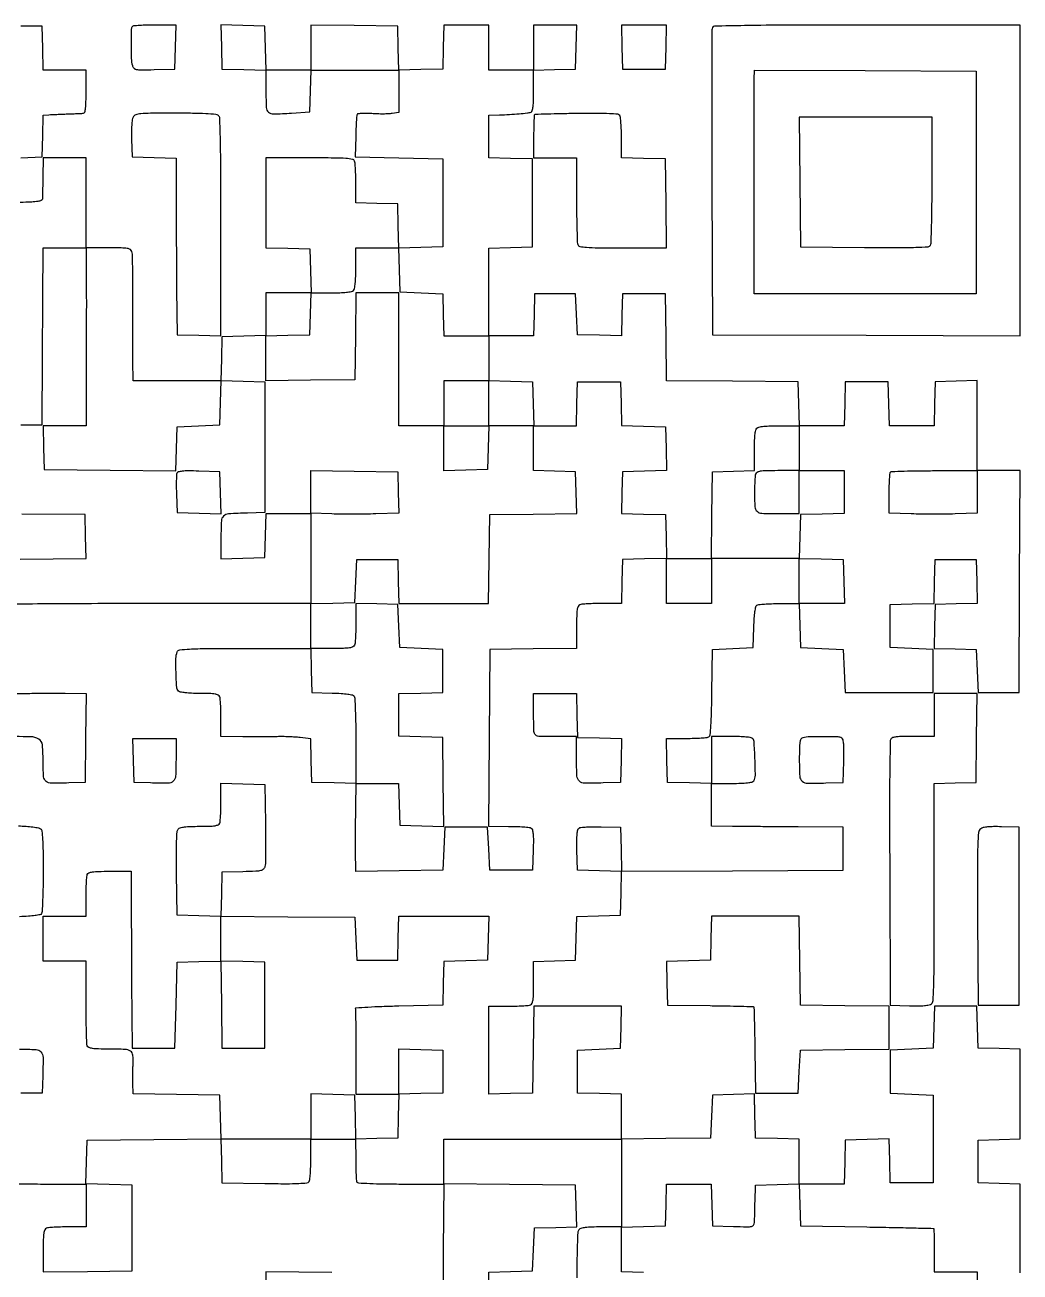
# Model space of a CAD drawing. Extents: x 179 to 1071, y 112 to 1107.
# Drawn here: x 584 to 1071, y 497 to 1107 of the extents above; entities that cross this region are included whole.
import ezdxf

# ---------------------------------------------------------------- set-up
doc = ezdxf.new("R2010")
doc.units = 0

msp = doc.modelspace()

# ---------------------------------------------------------------- linework, layer by layer
for points in [[(1071, 496.5), (1071, 539.930034), (1060.75, 540.215017), (1050.5, 540.5), (1050.5, 551), (1050.5, 561.5), (1060.75, 561.784983), (1071, 562.069966), (1071, 584), (1071, 605.930034), (1060.75, 606.215017), (1050.5, 606.5), (1050.215017, 616.75), (1049.930034, 627), (1039.5, 627), (1029.069966, 627), (1028.784983, 616.75), (1028.5, 606.5), (1018, 606), (1007.5, 605.5), (1007.5, 595), (1007.5, 584.5), (1018, 584), (1028.5, 583.5), (1028.5, 562), (1028.5, 540.5), (1018, 540.5), (1007.5, 540.5), (1007.215829, 551.283485), (1006.931657, 562.06697), (996.215829, 561.783485), (985.5, 561.5), (985.216168, 550.75), (984.932337, 540), (973.966168, 540), (963, 540), (963, 550.966168), (963, 561.932337), (952.257744, 562.216168), (941.515487, 562.5), (941.364739, 569.5, 0.000316), (941.299179, 572.457534, 0.000275), (941.226844, 575.555589, 0.000276), (941.158303, 578.358771, 0.000816), (941.106996, 580.284983), (941, 584.069966), (930.75, 583.784983), (920.5, 583.5), (920, 573), (919.5, 562.5), (897.75, 562.230498), (876, 561.960995), (876, 572.946666), (876, 583.932337), (865.25, 584.216168), (854.5, 584.5), (854.5, 595), (854.5, 605.5), (865, 606), (875.5, 606.5), (875.784983, 616.75), (876.069966, 627), (854.554871, 627), (833.039775, 627), (832.769888, 605.75), (832.5, 584.5), (821.75, 584.216168), (811, 583.932337), (811, 605.466168), (811, 627), (820.418213, 627, 0.005951), (824.140776, 627.044305, 0.007831), (827.534475, 627.178303, 0.005915), (830.361889, 627.367894, 0.07203), (831.418213, 627.606989, 0.204941), (832.232062, 628.397244, 0.063222), (832.697172, 630.080782, 0.030449), (832.940347, 633.025624, 0.005378), (833, 638.572006), (833, 648.930034), (843.25, 649.215017), (853.5, 649.5), (853.783492, 660.216508), (854.066984, 670.933016), (864.783492, 671.216508), (875.5, 671.5), (875.783745, 682.241404), (876.067489, 692.982808), (930.283745, 693.241404), (984.5, 693.5), (984.5, 704), (984.5, 714.5), (962.5, 714.679335, 0.000052), (953.325425, 714.753177, 0.000048), (943.951563, 714.826749, 0.000048), (935.634639, 714.890421, 0.000166), (930.25, 714.929335), (920, 715), (920, 725.5), (920, 736), (929.940983, 736, 0.007567), (934.501667, 736.069025, 0.02141), (937.676556, 736.301463, 0.025843), (939.849575, 736.669041, 0.198628), (940.678335, 737.25, 0.14303), (941.48337, 740.01708, 0.010133), (941.310489, 748.140223, 0.007711), (940.838367, 756.419154, 0.237635), (939.810031, 758.138569, 0.113448), (938.879528, 758.466936, 0.008342), (936.167634, 758.729823, 0.011276), (932.888542, 758.918261, 0.0083), (929.25, 758.984687), (920, 759), (920, 747.466168), (920, 735.932337), (909.25, 736.216168), (898.5, 736.5), (898.216168, 747.25), (897.932337, 758), (907.716168, 758.015313, 0.007388), (911.553531, 758.078022, 0.010262), (914.987045, 758.255482, 0.007072), (917.834702, 758.501862, 0.1169), (918.729091, 758.811407, 0.228384), (919.35659, 759.821704, 0.009456), (919.740282, 764.179757, 0.01097), (920.039141, 770.538324, 0.003025), (920.229091, 780.546095), (920.5, 801.5), (930.5, 802), (940.5, 802.5), (940.788805, 812.464966, -0.00836), (940.987032, 816.800174, -0.019108), (941.315749, 820.055937, -0.01918), (941.737468, 822.411, -0.199883), (942.288805, 823.199653, -0.117134), (943.171517, 823.504879, -0.006997), (945.998336, 823.747767, -0.010202), (949.406013, 823.922787, -0.007334), (953.216168, 823.984687), (962.932337, 824), (963.216168, 813.25), (963.5, 802.5), (974, 802), (984.5, 801.5), (985, 791), (985.5, 780.5), (1007, 780.5), (1028.5, 780.5), (1028.5, 791), (1028.5, 801.5), (1018, 802), (1007.5, 802.5), (1007.5, 813), (1007.5, 823.5), (1018.216508, 823.783492), (1028.933016, 824.066984), (1029.216508, 834.783492), (1029.5, 845.5), (1039.5, 845.5), (1049.5, 845.5), (1049.783473, 834.785353), (1050.066946, 824.070705), (1039.783473, 823.785353), (1029.5, 823.5), (1029.216527, 812.785353), (1028.933054, 802.070705), (1039.216527, 801.785353), (1049.5, 801.5), (1050, 791), (1050.5, 780.5), (1060.5, 780.5), (1070.5, 780.5), (1070.758612, 834.75), (1071.017225, 889), (1060.508612, 889), (1050, 889), (1050, 911.034983), (1050, 933.069966), (1039.75, 932.784983), (1029.5, 932.5), (1029.216168, 921.75), (1028.932337, 911), (1018, 911), (1007.067663, 911), (1006.783832, 921.75), (1006.5, 932.5), (996, 932.5), (985.5, 932.5), (985.216168, 921.75), (984.932337, 911), (974, 911), (963.067663, 911), (962.783832, 921.75), (962.5, 932.5), (930.269847, 932.763827), (898.039695, 933.027654), (897.769847, 954.263827), (897.5, 975.5), (887, 975.5), (876.5, 975.5), (876.214647, 965.216527), (875.929295, 954.933054), (865.214647, 955.216527), (854.5, 955.5), (854, 965.5), (853.5, 975.5), (843.5, 975.5), (833.5, 975.5), (833.215017, 965.25), (832.930034, 955), (821.965017, 955), (811, 955), (811, 976.466168), (811, 997.932337), (821.75, 998.216168), (832.5, 998.5), (832.5, 1020), (832.5, 1041.5), (821.75, 1041.783832), (811, 1042.067663), (811, 1052.533832), (811, 1063), (816.25, 1063.099481, 0.008068), (821.192518, 1063.272946, 0.009145), (825.924126, 1063.602359, 0.007778), (829.932057, 1064.018077, 0.060851), (831.75, 1064.463849, 0.24824), (832.342864, 1065.136903, 0.029175), (832.7069, 1067.170189, 0.022696), (832.934469, 1070.263136, 0.007015), (833, 1074.933632), (833, 1084.930034), (843.25, 1085.215017), (853.5, 1085.5), (853.783832, 1096.25), (854.067663, 1107), (843.533832, 1107), (833, 1107), (833, 1096), (833, 1085), (822, 1085), (811, 1085), (811, 1096), (811, 1107), (800.033832, 1107), (789.067663, 1107), (788.783832, 1096.25), (788.5, 1085.5), (777.784171, 1085.216515), (767.068343, 1084.93303), (766.784171, 1095.716515), (766.5, 1106.5), (745.25, 1106.769888), (724, 1107.039775), (724, 1096.019888), (724, 1085), (713.033832, 1085), (702.067663, 1085), (701.783832, 1095.75), (701.5, 1106.5), (690.715822, 1106.784178), (679.931643, 1107.068357), (680.215822, 1096.284178), (680.5, 1085.5), (691.25, 1085.216168), (702, 1084.932337), (702, 1074.5828, 0.011417), (702.181713, 1066.626028, 0.207827), (703.273317, 1064.39754, 0.185295), (705.703175, 1063.540592, 0.008792), (714.5, 1063.936371), (723.5, 1064.5), (723.784983, 1074.75), (724.069966, 1085), (745.534983, 1085), (767, 1085), (767, 1074.630842), (767, 1064.261685), (763.693358, 1063.725091, -0.029525), (761.982377, 1063.550236, -0.009429), (759.423811, 1063.488944, -0.009372), (756.565586, 1063.527961, -0.010328), (753.802099, 1063.674702, 0.013037), (751.239494, 1063.79686, 0.019315), (748.991275, 1063.758493, 0.014934), (747.184627, 1063.60355, 0.22935), (746.671313, 1063.27719, 0.117807), (746.446647, 1062.597055, 0.003891), (746.226335, 1059.731211, 0.007224), (746.040371, 1056.322077, 0.004943), (745.923453, 1052.446736), (745.72176, 1042.5), (767.11088, 1042), (788.5, 1041.5), (788.5, 1020), (788.5, 998.5), (777.784171, 998.216515), (767.068343, 997.93303), (766.784171, 1008.716515), (766.5, 1019.5), (756.25, 1019.784983), (746, 1020.069966), (746, 1029.453196, 0.005972), (745.955693, 1033.162354, 0.007853), (745.821697, 1036.544751, 0.005943), (745.632084, 1039.362696, 0.071958), (745.393011, 1040.418213, 0.258697), (744.337463, 1041.303854, 0.030015), (741.164693, 1041.724422, 0.015901), (735.514173, 1041.950434, 0.002045), (723.393011, 1042), (702, 1042), (702, 1020.033832), (702, 998.067663), (712.75, 997.783832), (723.5, 997.5), (723.783832, 986.75), (724.067663, 976), (713.033832, 976), (702, 976), (702, 965.533832), (702, 955.067663), (691.25, 954.783832), (680.5, 954.5), (680.216168, 943.75), (679.932337, 933), (658.466168, 933), (637, 933), (636.890704, 942.75, -0.00222), (636.856027, 947.872685, -0.000641), (636.84774, 955.786938, -0.000645), (636.861342, 964.707661, -0.000687), (636.897923, 973.439576, 0.0026), (636.900888, 981.594448, 0.003824), (636.81142, 988.759964, 0.001827), (636.666583, 994.847595, 0.070087), (636.439831, 996.189576, 0.18864), (635.655856, 997.158593, 0.090652), (634.122859, 997.695461, 0.034729), (631.240236, 997.945782, 0.004298), (624.932612, 998), (614, 998), (614, 1020), (614, 1042), (603.5, 1042), (593, 1042), (592.847686, 1032.75, -0.000729), (592.782222, 1029.097728, -0.000968), (592.711418, 1025.776562, -0.000683), (592.64285, 1022.99177, -0.009762), (592.597686, 1022, -0.281462), (592.04876, 1021.220862, -0.061526), (590.404519, 1020.738407, -0.028984), (587.402321, 1020.423344, -0.005066), (581.715822, 1020.215822)], [(582, 1042), (592.5, 1042.5), (592.784983, 1052.75), (593.069966, 1063), (595.784983, 1063.156454, -0.003483), (597.246159, 1063.230446, -0.000891), (599.611839, 1063.329502, -0.000908), (602.312335, 1063.432846, -0.000921), (605, 1063.525854, 0.001268), (607.580582, 1063.616947, 0.00162), (609.957813, 1063.714611, 0.001253), (611.950324, 1063.807939, 0.013699), (612.75, 1063.8694, 0.314358), (613.356339, 1064.394009, 0.032847), (613.717129, 1066.346566, 0.023172), (613.938765, 1069.475727, 0.006094), (614, 1074.5), (614, 1085), (603.533832, 1085), (593.067663, 1085), (592.783832, 1095.75), (592.5, 1106.5), (582, 1106.5)], [(582, 911.5), (592.5, 911.5), (592.678301, 944.5, -0.000045), (592.751823, 957.88575, -0.00005), (592.825288, 970.817187, -0.000046), (592.890081, 981.851276, -0.000258), (592.928301, 987.75), (593, 998), (603.5, 998), (614, 998), (614.073195, 987.75, -0.00088), (614.09912, 982.932088, -0.00044), (614.115819, 976.839062, -0.000437), (614.122037, 970.533093, -0.000646), (614.115512, 965, 0.000049), (614.100749, 958.777523, 0.000018), (614.081275, 950.076563, 0.000018), (614.060782, 940.610342, 0.000022), (614.042318, 931.75), (614, 911), (603.466168, 911), (592.932337, 911), (593.216168, 900.25), (593.5, 889.5), (625.716028, 889.236192), (657.932056, 888.972383), (658.216028, 899.736192), (658.5, 910.5), (669, 911), (679.5, 911.5), (679.784171, 922.283485), (680.068343, 933.06697), (690.784171, 932.783485), (701.5, 932.5), (701.5, 900.5), (701.5, 868.5), (693, 868.24922, 0.007942), (683.754845, 867.829399, 0.170595), (681.275092, 866.783315, 0.199502), (680.18443, 864.465557, 0.011499), (680, 856.447116), (680, 845.932337), (690.75, 846.216168), (701.5, 846.5), (701.783832, 857.25), (702.067663, 868), (713.033832, 868), (724, 868), (724, 846), (724, 824), (713.25, 823.959079, -0.000853), (706.188858, 823.944244, -0.000063), (686.800079, 823.939006, -0.000087), (663.67528, 823.939685, -0.000066), (638.30346, 823.948209, 0.00087), (613.580838, 823.916765, 0.001399), (592.508324, 823.794322, 0.00022), (573.832055, 823.62532, 0.089467)], [(581.783691, 845.763898), (614.067381, 846.027795), (613.783691, 856.763898), (613.5, 867.5), (582.602931, 867.699447, -0.001544)], [(574.90924, 780.149257, 0.016672), (584.290209, 780.013768, -0.002402), (588.555007, 780.073883, -0.001294), (593.81129, 780.109115, -0.001289), (599.168131, 780.117351, -0.002026), (603.769502, 780.093918), (614.039005, 780), (613.769502, 758.25), (613.5, 736.5), (605.503355, 736.203496, -0.010165), (597.055322, 736.062134, -0.167849), (594.432912, 736.978568, -0.211227), (593.237257, 739.243761, -0.017336), (593, 746.084793, 0.02115), (592.630248, 754.822216, 0.240641), (590.859842, 757.665688, 0.132056), (586.934596, 758.790229, 0.005121), (571.724905, 758.884265, 0.002244)], [(580.945876, 715.209882, -0.010217), (584.65896, 715.019842, -0.013854), (588.000112, 714.687053, -0.010763), (590.740901, 714.277004, -0.131421), (591.695876, 713.837437, -0.191707), (592.365471, 712.609575, -0.014572), (592.716692, 708.773096, -0.012693), (592.932909, 702.894986, -0.003041), (592.984687, 693.127555, -0.003656), (592.923109, 685.517797, -0.005563), (592.747767, 678.909806, -0.002259), (592.509735, 673.268935, -0.130592), (592.199653, 672.288805, -0.199883), (591.411, 671.737468, -0.01918), (589.055937, 671.315749, -0.019108), (585.800174, 670.987032, -0.00836), (581.464966, 670.788805)], [(581.467095, 606, -0.013155), (589.499935, 605.788621, -0.203075), (591.932541, 604.603567, -0.179838), (592.928049, 601.96602, -0.009933), (592.795054, 593), (592.5, 584.5), (582, 584.5)], [(581.284365, 540.049786, 0.002106), (593.106989, 540), (614, 540), (614, 529.5), (614, 519), (605.081787, 519, 0.006277), (601.550804, 518.955669, 0.008159), (598.31865, 518.821697, 0.006338), (595.626193, 518.631778, 0.070946), (594.581787, 518.393011, 0.205372), (593.767428, 517.600948, 0.062982), (593.302552, 515.9105, 0.030315), (593.059548, 512.952209, 0.005337), (593, 507.373509), (593, 496.960995), (614.75, 497.230498), (636.5, 497.5), (636.5, 518.5), (636.5, 539.5), (625.216504, 539.783064), (613.933007, 540.066129), (614.216504, 550.783064), (614.5, 561.5), (647.21603, 561.763621), (679.93206, 562.027242), (680.21603, 551.263621), (680.5, 540.5), (701.428109, 540.22917, 0.002701), (711.928451, 540.150006, 0.012029), (718.091209, 540.285113, 0.012869), (722.095412, 540.572759, 0.230932), (723.162796, 541.22917, 0.115844), (723.482259, 542.147219, 0.007444), (723.73694, 544.990756, 0.010563), (723.920078, 548.422631, 0.007655), (723.984687, 552.25), (724, 562), (734.950612, 562), (745.901224, 562), (745.913136, 551.965145, 0.005521), (745.961017, 548.050267, 0.007995), (746.096769, 544.594518, 0.004573), (746.283475, 541.699334, 0.120587), (746.521541, 540.965145, 0.245024), (747.220537, 540.549331, 0.002827), (752.784417, 540.268631, 0.007376), (759.576696, 540.064787, 0.003813), (768.07287, 540), (789.027706, 540), (788.763853, 507.75), (788.5, 475.5)], [(811, 475), (811, 496.932337), (821.75, 497.216168), (832.5, 497.5), (833, 508), (833.5, 518.5), (843.784593, 518.785365), (854.069185, 519.07073), (853.784593, 529.285365), (853.5, 539.5), (821.25, 539.763853), (789, 540.027706), (789, 551.013853), (789, 562), (832.5, 562), (876, 562), (876, 540.466168), (876, 518.932337), (886.75, 519.216168), (897.5, 519.5), (897.784983, 529.75), (898.069966, 540), (909, 540), (919.930034, 540), (920.215017, 529.75), (920.5, 519.5), (930.75, 519.215017, 0.003155), (937.434745, 519.07137, 0.051642), (939.662885, 519.267991, 0.198448), (940.66068, 519.92602, 0.140946), (941.082025, 521.215017, 0.002497), (941.123437, 522.555314, 0.000398), (941.189297, 525.178786, 0.000441), (941.261699, 528.269595, 0.000386), (941.332025, 531.5), (941.5, 539.5), (952.214647, 539.783473), (962.929295, 540.066946), (963.214647, 529.783473), (963.5, 519.5), (996, 518.965202, -0.000608), (1008.479198, 518.744669, -0.001003), (1019.026562, 518.524285, -0.000063), (1028.514268, 518.305806, -0.17361), (1028.75, 518.215202, -0.21157), (1028.851902, 518.000461, -0.000688), (1028.926563, 514.978841, -0.003603), (1028.981989, 511.540945, -0.002229), (1029, 507.5), (1029, 497), (1039.5, 497), (1050, 497), (1050, 486)], [(886.75, 496.783832), (876, 497.067663), (876, 508.033832), (876, 519), (866.122445, 519, 0.007508), (861.423544, 518.929439, 0.023217), (858.259379, 518.687046, 0.032063), (856.133879, 518.284911, 0.158042), (855.116817, 517.640756, 0.165768), (854.545905, 516.142998, 0.002568), (854.261159, 506.807159, 0.005037), (854.065671, 494.014094, 0.001505)]]:
    msp.add_lwpolyline(points, format="xyb")
for points in [[(636.666667, 1106.333333, 0.194358), (636.099942, 1104.998376, 0.004024), (636.029915, 1097.621052, 0.008336), (636.136633, 1090.613824, 0.057525), (636.639072, 1087.216402, 0.125186), (637.35952, 1085.930901, 0.157976), (638.551156, 1085.283717, 0.049436), (640.903588, 1085.082373, 0.003649), (647.375418, 1085.216402), (657.5, 1085.5), (657.783832, 1096.25), (658.067663, 1107), (647.700498, 1107, 0.006002), (643.679249, 1106.951725, 0.009085), (640.182855, 1106.804167, 0.004491), (637.245758, 1106.600217, 0.178637)], [(920.460009, 1105.75, 0.090591), (920.266358, 1104.709509, 0.000109), (920.198937, 1082.982812, 0.000984), (920.176611, 1058.652573, 0.000605), (920.241394, 1030), (920.5, 955.5), (995.75, 955.243674), (1071, 954.987348), (1071, 1030.993674), (1071, 1107), (995.968615, 1107, 0.000668), (957.448289, 1106.948566, 0.003471), (936.19131, 1106.744245, 0.001205), (921.475143, 1106.465155, 0.305157)], [(1049.5, 1030), (1049.5, 975.5), (995.211905, 975.5), (940.92381, 975.5), (940.942857, 1025.75, -0.000032), (940.951538, 1045.331386, -0.000047), (940.961905, 1062.563467, -0.000022), (940.972765, 1077.239555, -0.00086), (940.980952, 1080.508612), (941, 1085.017225), (995.25, 1084.758612), (1049.5, 1084.5)], [(636.966825, 1061.938012, 0.092741), (636.574771, 1060.698947, 0.012739), (636.313997, 1057.991349, 0.014265), (636.177063, 1054.73383, 0.011627), (636.211167, 1051.243181), (636.5, 1042.5), (647.25, 1042.216168), (658, 1041.932337), (658.059069, 1020.716168, 0.000478), (658.095387, 1011.004146, 0.000273), (658.156873, 999.269749, 0.000272), (658.231613, 987.460916, 0.000451), (658.309069, 977.5), (658.5, 955.5), (669.25, 955.216168), (680, 954.932337), (680, 1008.343724, 0.000962), (679.947231, 1035.772431, 0.004891), (679.739076, 1051.044501, 0.002826), (679.439269, 1061.357972, 0.214021), (678.724617, 1062.813584, 0.156282), (677.548038, 1063.287169, 0.005455), (672.572916, 1063.594534, 0.008629), (666.132533, 1063.810596, 0.003958), (657.730275, 1063.88086, 0.001873), (645.546363, 1063.840647, 0.021566), (640.765195, 1063.600559, 0.061516), (638.264083, 1063.051297, 0.18723)], [(833.4168, 1063.083333, 0.18687), (833.24834, 1062.702098, 0.001962), (833.122435, 1059.753646, 0.005917), (833.0301, 1056.324255, 0.003771), (833, 1052.333333), (833, 1042), (843.5, 1042), (854, 1042), (854, 1021.581787, 0.002771), (854.043995, 1013.642891, 0.004125), (854.178303, 1006.696775, 0.001841), (854.363369, 1000.779435, 0.083055), (854.606989, 999.581787, 0.258752), (855.662869, 998.696053, 0.029979), (858.838399, 998.275555, 0.015887), (864.493684, 998.049558, 0.002042), (876.626491, 998), (898.039005, 998), (897.769502, 1019.75), (897.5, 1041.5), (886.75, 1041.783832), (876, 1042.067663), (875.984687, 1051.783832, 0.007401), (875.922267, 1055.594802, 0.010277), (875.74569, 1059.005025, 0.00709), (875.500536, 1061.833221, 0.116867), (875.192582, 1062.722636, 0.232255), (874.17903, 1063.341786, 0.011132), (870.106216, 1063.626095, 0.011655), (864.02144, 1063.7729, 0.002946), (854.124695, 1063.722636, 0.001901), (846.31557, 1063.607263, 0.003072), (839.671674, 1063.443003, 0.000543), (833.81459, 1063.255817, 0.1903)], [(963.235953, 1030.25), (963.5, 998.5), (994.93202, 998.235498, 0.001697), (1010.901959, 998.155315, 0.00816), (1019.995146, 998.288929, 0.006635), (1026.009704, 998.555446, 0.241447), (1027.166708, 999.235498, 0.134731), (1027.492293, 1000.296498, 0.001088), (1027.738089, 1009.161365, 0.003824), (1027.920853, 1019.372002, 0.002438), (1027.984687, 1031.25), (1028, 1062), (995.485953, 1062), (962.971906, 1062)], [(767.216168, 987.25), (767.5, 976.5), (778, 976), (788.5, 975.5), (788.784983, 965.25), (789.069966, 955), (800.034983, 955), (811, 955), (811, 944.033832), (811, 933.067663), (821.75, 932.783832), (832.5, 932.5), (832.783832, 921.75), (833.067663, 911), (843.5, 911), (853.932337, 911), (854.216168, 921.75), (854.5, 932.5), (865, 932.5), (875.5, 932.5), (875.783492, 921.783492), (876.066984, 911.066984), (886.783492, 910.783492), (897.5, 910.5), (897.783485, 899.784171), (898.06697, 889.068343), (887.283485, 888.784171), (876.5, 888.5), (876.215394, 878.284183), (875.930789, 868.068365), (886.715394, 867.784183), (897.5, 867.5), (897.783832, 856.75), (898.067663, 846), (909.013944, 846), (919.960225, 846), (920.230112, 867.25), (920.5, 888.5), (930.75, 888.784983), (941, 889.069966), (941, 898.834983, -0.00874), (941.074375, 903.089346, -0.018513), (941.311444, 906.377065, -0.019392), (941.672291, 908.800997, -0.150838), (942.2, 909.8, -0.150969), (943.200304, 910.328068, -0.019349), (945.630442, 910.688776, -0.018472), (948.928253, 910.925705, -0.008695), (953.2, 911), (963, 911), (963, 900), (963, 889), (974, 889), (985, 889), (985, 878.533832), (985, 868.067663), (974.25, 867.783832), (963.5, 867.5), (963.216515, 856.784171), (962.93303, 846.068343), (973.716515, 845.784171), (984.5, 845.5), (984.783832, 834.75), (985.067663, 824), (974.033832, 824), (963, 824), (963, 834.978261), (963, 845.956522), (941.5, 845.956522), (920, 845.956522), (920, 834.978261), (920, 824), (909, 824), (898, 824), (898, 835.033832), (898, 846.067663), (887.25, 845.783832), (876.5, 845.5), (876.216168, 834.75), (875.932337, 824), (866.547956, 824, 0.005972), (862.838356, 823.955693, 0.007852), (859.455587, 823.821697, 0.005942), (856.63733, 823.632085, 0.07196), (855.581787, 823.393011, 0.20506), (854.767796, 822.602254, 0.063156), (854.302751, 820.916803, 0.030412), (854.059624, 817.968234, 0.005366), (854, 812.412899), (854, 802.039775), (832.75, 801.769888), (811.5, 801.5), (811.239377, 758.25), (810.978755, 715), (820.739377, 714.984687, -0.007747), (824.572058, 714.919287, -0.010666), (828.011235, 714.733781, -0.007573), (830.859948, 714.475657, -0.115475), (831.788231, 714.152042, -0.19692), (832.395734, 713.294865, -0.033714), (832.721018, 711.282937, -0.023663), (832.861823, 708.195195, -0.006827), (832.788231, 703.417355), (832.5, 693.5), (822, 693.5), (811.5, 693.5), (811, 704), (810.5, 714.5), (800, 714.5), (789.5, 714.5), (789, 704), (788.5, 693.5), (767.25, 693.230112), (746, 692.960225), (745.890933, 703.230112, -0.002404), (745.863383, 707.969835, -0.001317), (745.872839, 713.777697, -0.001312), (745.913451, 719.675286, -0.002094), (745.982497, 724.715239), (746.183128, 735.930479), (735.341564, 736.215239), (724.5, 736.5), (724.216856, 747.182185), (723.933712, 757.864369), (718.716856, 758.441597, 0.012129), (716.288467, 758.65081, 0.006423), (713.269952, 758.798343, 0.006388), (710.176898, 758.870162, 0.009831), (707.5, 758.845475, -0.005245), (704.466481, 758.78967, -0.001836), (700.104688, 758.771204, -0.001823), (695.305616, 758.786001, -0.00213), (690.75, 758.836063), (680, 759), (680, 767.918213, 0.006277), (679.955669, 771.449196, 0.008159), (679.821697, 774.68135, 0.006338), (679.631778, 777.373807, 0.070946), (679.393011, 778.418213, 0.195123), (678.642994, 779.220382, 0.068495), (677.105917, 779.690477, 0.033615), (674.449162, 779.937794, 0.006405), (669.593011, 780, -0.009539), (665.62258, 780.075751, -0.019202), (662.499944, 780.315267, -0.020076), (660.177004, 780.678473, -0.148618), (659.2, 781.2, -0.182186), (658.351405, 783.075108, -0.008428), (658.01219, 790.18065, -0.012209), (657.967489, 797.131964, -0.087326), (658.606989, 800.418213, -0.279562), (659.804405, 801.345967, -0.016522), (664.57718, 801.733108, -0.010731), (672.91322, 801.953519, -0.001243), (691.606989, 802), (724, 802), (724, 812.966168), (724, 823.932337), (734.75, 824.216168), (745.5, 824.5), (746, 835), (746.5, 845.5), (756.5, 845.5), (766.5, 845.5), (766.783832, 834.75), (767.067663, 824), (789.014329, 824), (810.960995, 824), (811.230498, 845.75), (811.5, 867.5), (832.784762, 867.769989), (854.069525, 868.039978), (853.784762, 878.269989), (853.5, 888.5), (843.25, 888.784983), (833, 889.069966), (833, 900.034983), (833, 911), (822.033832, 911), (811.067663, 911), (810.783832, 900.25), (810.5, 889.5), (799.75, 889.216168), (789, 888.932337), (789, 899.966168), (789, 911), (778, 911), (767, 911), (767, 943.5), (767, 976), (756.519888, 976), (746.039775, 976), (745.769888, 954.75), (745.5, 933.5), (723.75, 933.230498), (702, 932.960995), (702, 943.946666), (702, 954.932337), (712.75, 955.216168), (723.5, 955.5), (723.784983, 965.75), (724.069966, 976), (733.834983, 976, 0.00874), (738.089346, 976.074375, 0.018513), (741.377065, 976.311444, 0.019392), (743.800997, 976.672291, 0.150838), (744.8, 977.2, 0.150969), (745.328068, 978.200304, 0.019349), (745.688776, 980.630442, 0.018472), (745.925705, 983.928253, 0.008695), (746, 988.2), (746, 998), (756.466168, 998), (766.932337, 998)], [(658.44069, 887.706038, 0.08044), (658.24673, 886.777249, 0.005694), (658.156546, 884.121982, 0.007919), (658.135127, 880.937236, 0.005886), (658.208575, 877.420857), (658.5, 868.5), (669.285361, 868.21581), (680.070721, 867.931619), (679.785361, 878.21581), (679.5, 888.5), (669.232115, 888.785181, 0.005806), (664.041094, 888.869045, 0.026058), (661.006728, 888.724611, 0.044386), (659.172066, 888.374845, 0.236067)], [(766.784024, 878.33689), (767.068048, 868.173779), (755.784024, 867.83689, -0.004431), (750.718922, 867.73058, -0.002793), (744.803744, 867.691908, -0.002804), (738.986724, 867.719, -0.005149), (734.25, 867.816413), (724, 868.132827), (724, 878.586301), (724, 889.039775), (745.25, 888.769888), (766.5, 888.5)], [(941.605829, 887.25, 0.051079), (941.399314, 886.184548, 0.007252), (941.232261, 883.957813, 0.008195), (941.115641, 881.30838, 0.0069), (941.076883, 878.5, 0.012998), (941.263371, 871.327625, 0.197099), (942.304898, 869.122158, 0.176829), (944.643985, 868.159714, 0.010078), (952.567388, 868), (963, 868), (963, 878.5), (963, 889), (952.567388, 889, 0.004715), (946.661201, 888.944307, 0.034878), (943.858642, 888.695389, 0.087235), (942.352802, 888.175656, 0.195147)], [(1050, 878.564338), (1050, 868.128677), (1039.25, 867.814338, -0.004782), (1034.356229, 867.718069, -0.002807), (1028.5, 867.691764, -0.002807), (1022.643775, 867.731219, -0.004781), (1017.75, 867.838476), (1007, 868.176952), (1007, 877.921809, -0.006384), (1007.048297, 881.704468, -0.009603), (1007.195833, 884.999948, -0.004987), (1007.400172, 887.759306, -0.177197), (1007.666667, 888.333333, -0.189545), (1008.287675, 888.603799, -0.001277), (1014.257292, 888.804167, -0.004756), (1021.132422, 888.951903, -0.002993), (1029.166667, 889), (1050, 889)], [(746, 814.616771, -0.005929), (745.955696, 810.880803, -0.007809), (745.821697, 807.475801, -0.005887), (745.632129, 804.638915, -0.072102), (745.393011, 803.581787, -0.205485), (744.600474, 802.767294, -0.062919), (742.908208, 802.302479, -0.03028), (739.946379, 802.059521, -0.005326), (734.359179, 802), (723.932337, 802), (724.216168, 791.25), (724.5, 780.5), (734.464966, 780.211195, -0.00836), (738.800174, 780.012968, -0.019108), (742.055937, 779.684251, -0.01918), (744.411, 779.262532, -0.199883), (745.199653, 778.711195, -0.131294), (745.510062, 777.725297, -0.002049), (745.747767, 771.760476, -0.005289), (745.923129, 764.790108, -0.003459), (745.984687, 756.75), (746, 736), (756.465017, 736), (766.930034, 736), (767.215017, 725.75), (767.5, 715.5), (778.269597, 715.215969), (789.039194, 714.931939), (788.769597, 736.715969), (788.5, 758.5), (777.75, 758.783832), (767, 759.067663), (767, 769.5), (767, 779.932337), (777.75, 780.216168), (788.5, 780.5), (788.5, 791), (788.5, 801.5), (778, 802), (767.5, 802.5), (767, 813), (766.5, 823.5), (756.25, 823.784983), (746, 824.069966)], [(854.216168, 769.25), (854.5, 758.5), (865.283485, 758.215829), (876.06697, 757.931657), (875.783485, 747.215829), (875.5, 736.5), (867, 736.204946, -0.010149), (858.005421, 736.075412, -0.184604), (855.377814, 737.097575, -0.199156), (854.203174, 739.582758, -0.012093), (854, 747.98233), (854, 758.926556), (845.75, 758.872223, -0.004456), (836.007498, 758.894891, -0.172591), (833.999722, 759.634741, -0.214804), (833.119123, 761.444979, -0.007394), (833, 769.5), (833, 780), (843.466168, 780), (853.932337, 780)], [(1029, 769.5), (1029, 759), (1025.25, 758.92122, -0.004131), (1023.396817, 758.897604, -0.001617), (1020.839062, 758.894416, -0.0016), (1018.071879, 758.908775, -0.001992), (1015.5, 758.940602, 0.013076), (1013.110526, 758.917206, 0.016242), (1010.893151, 758.765251, 0.014606), (1009.061789, 758.525613, 0.106844), (1008.242642, 758.205818, 0.245593), (1007.531378, 756.916327, 0.0018), (1007.294144, 744.301749, 0.004018), (1007.161912, 725.853223, 0.000774), (1007.242642, 692.436435), (1007.5, 627.5), (1016.850715, 627.211141, 0.008902), (1021.017282, 627.156647, 0.019642), (1024.195874, 627.296607, 0.022525), (1026.520815, 627.596602, 0.130574), (1027.634084, 628.11128, 0.207626), (1028.460308, 629.743317, 0.007171), (1028.787557, 637.032998, 0.007044), (1028.980609, 648.779641, 0.001053), (1028.986251, 672.400138, -0.00014), (1028.958883, 689.651065, -0.00017), (1028.943248, 705.840077, -0.000144), (1028.938637, 719.469184, -0.001166), (1028.952882, 725.715017), (1029, 735.930034), (1039.25, 736.215017), (1049.5, 736.5), (1049.769502, 758.25), (1050.039005, 780), (1039.519502, 780), (1029, 780)], [(658, 747.519052, -0.012862), (657.794046, 739.513975, -0.198492), (656.636063, 737.0754, -0.184361), (654.056021, 736.071897, -0.010844), (645.496645, 736.203496), (637.5, 736.5), (637.216168, 747.25), (636.932337, 758), (647.466168, 758), (658, 758)], [(964.75, 758.310674, 0.201348), (963.823721, 757.602127, 0.090426), (963.303022, 756.130404, 0.035286), (963.054996, 753.355774, 0.004653), (963, 747.445728, 0.013378), (963.213062, 739.483978, 0.203839), (964.400202, 737.061616, 0.178893), (967.039886, 736.071309, 0.009893), (976, 736.204946), (984.5, 736.5), (984.78684, 746.918214, 0.006397), (984.861053, 751.955578, 0.022682), (984.720814, 755.18343, 0.032047), (984.39767, 757.281101, 0.199716), (983.78684, 758.152902, 0.134634), (981.949119, 758.716804, 0.005446), (974.928585, 758.851463, 0.00871), (968.11995, 758.789289, 0.057328)], [(701.783977, 716.5, -0.002821), (701.853191, 709.05996, -0.003982), (701.824654, 702.430555, -0.002334), (701.730103, 696.84836, -0.054888), (701.523677, 695.284869, -0.140292), (700.814297, 694.045051, -0.13698), (699.550087, 693.354301, -0.045905), (697.054923, 693.012708, -0.004125), (690.7397, 692.784869), (680.5, 692.5), (680.216307, 681.763707), (679.932615, 671.027415), (712.716307, 670.763707), (745.5, 670.5), (746, 660), (746.5, 649.5), (756.5, 649.5), (766.5, 649.5), (766.783832, 660.25), (767.067663, 671), (789.067663, 671), (811.067663, 671), (810.783832, 660.25), (810.5, 649.5), (799.783492, 649.216508), (789.066984, 648.933016), (788.783492, 638.216508), (788.5, 627.5), (767, 627, 0.003294), (758.772959, 626.754431, 0.005582), (751.889062, 626.426563, 0.001309), (745.9602, 626.06223, 0.49189), (745.75, 625.75, -0.077239), (745.851666, 625.149016, -0.000411), (745.926563, 619.198437, -0.001801), (745.981956, 612.412252, -0.00114), (746, 604.5), (746, 584), (756.5, 584), (767, 584), (767, 595.033832), (767, 606.067663), (777.75, 605.783832), (788.5, 605.5), (788.5, 595), (788.5, 584.5), (777.783492, 584.216508), (767.066984, 583.933016), (766.783492, 573.216508), (766.5, 562.5), (756.284183, 562.215394), (746.068365, 561.930789), (745.784183, 572.715394), (745.5, 583.5), (734.75, 583.783832), (724, 584.067663), (724, 573.033832), (724, 562), (702.033832, 562), (680.067663, 562), (679.783832, 572.75), (679.5, 583.5), (658.25, 583.769888), (637, 584.039775), (636.903108, 589.269888, -0.003856), (636.87851, 591.544852, -0.002862), (636.885108, 594.05837, -0.002893), (636.918639, 596.430516, -0.006529), (636.977894, 598.22669, 0.033042), (636.882385, 602.995621, 0.225673), (635.725549, 604.970055, 0.139526), (633.09757, 605.839865, 0.010593), (625.539601, 606, -0.005402), (620.012439, 606.059716, -0.03053), (617.075597, 606.302994, -0.063366), (615.396166, 606.768243, -0.204683), (614.606989, 607.581787, -0.082815), (614.363499, 608.775876, -0.001919), (614.178303, 614.5499, -0.004216), (614.044003, 621.334577, -0.00284), (614, 629.081787), (614, 649), (603.5, 649), (593, 649), (593, 660), (593, 671), (603.5, 671), (614, 671), (614, 680.418213, -0.005951), (614.044305, 684.140776, -0.007831), (614.178303, 687.534475, -0.005915), (614.367894, 690.361889, -0.07203), (614.606989, 691.418213, -0.205218), (615.398405, 692.23239, -0.063068), (617.086379, 692.69735, -0.030363), (620.039857, 692.940414, -0.005351), (625.606989, 693), (636, 693), (636.051713, 681.75, 0.000245), (636.083729, 675.455827, 0.000051), (636.146482, 664.404688, 0.000054), (636.222008, 651.576206, 0.000051), (636.301713, 638.5), (636.5, 606.5), (647, 606.5), (657.5, 606.5), (658, 627.5), (658.5, 648.5), (669.25, 648.783832), (680, 649.067663), (680, 660), (680, 670.932337), (669.25, 671.216168), (658.5, 671.5), (658.228906, 691.87212, -0.003345), (658.166681, 701.276081, -0.010005), (658.29582, 707.705807, -0.008655), (658.558532, 712.27761, -0.155745), (659.10135, 713.62212, -0.153158), (660.105848, 714.271823, -0.034669), (662.120492, 714.682005, -0.024722), (665.10981, 714.928013, -0.008169), (669.515456, 715, 0.006325), (674.417502, 715.062015, 0.033385), (677.093468, 715.309025, 0.068138), (678.640217, 715.778789, 0.195813), (679.393011, 716.581787, 0.071023), (679.631801, 717.627025, 0.006308), (679.821697, 720.328588, 0.008136), (679.955671, 723.571673, 0.006254), (680, 727.115619), (680, 736.067663), (690.75, 735.783832), (701.5, 735.5)], [(875.784178, 703.715822), (876.068357, 692.931643), (865.284178, 693.215822), (854.5, 693.5), (854.211769, 703.417355, -0.006852), (854.138468, 708.191727, -0.023597), (854.279413, 711.284794, -0.033527), (854.60482, 713.304382, -0.194409), (855.211769, 714.1713, -0.12262), (856.137493, 714.490389, -0.00849), (858.912207, 714.687545, -0.011674), (862.267186, 714.790269, -0.008497), (866, 714.753945), (875.5, 714.5)], [(1051.748341, 713.785438, 0.211085), (1050.706026, 711.947752, 0.01647), (1050.319664, 706.184982, 0.009088), (1050.155267, 695.801497, 0.000833), (1050.258747, 670), (1050.5, 627.5), (1060.5, 627.5), (1070.5, 627.5), (1070.5, 671), (1070.5, 714.5), (1061.989595, 714.785438, 0.010027), (1058.091417, 714.837964, 0.022693), (1055.145558, 714.684766, 0.028725), (1052.99109, 714.34863, 0.107052)], [(919.783832, 660.25), (919.5, 649.5), (908.716515, 649.215829), (897.93303, 648.931657), (898.216515, 638.215829), (898.5, 627.5), (919.40472, 627.261946, -0.001531), (927.444275, 627.145773, -0.00249), (934.270277, 626.992223, -0.000357), (940.322388, 626.821598, -0.191412), (940.655305, 626.678029, -0.191278), (940.798977, 626.345108, -0.000357), (940.972837, 620.289663, -0.002487), (941.130055, 613.459993, -0.001529), (941.250584, 605.416082), (941.5, 584.5), (952, 584.5), (962.5, 584.5), (963, 595), (963.5, 605.5), (985.25, 605.769502), (1007, 606.039005), (1007, 616.5), (1007, 626.960995), (985.25, 627.230498), (963.5, 627.5), (963.230498, 649.25), (962.960995, 671), (941.514329, 671), (920.067663, 671)]]:
    msp.add_lwpolyline(points, format="xyb", close=True)
for points in [[(876.216168, 1096.25), (876.5, 1085.5), (887, 1085.5), (897.5, 1085.5), (897.783832, 1096.25), (898.067663, 1107), (887, 1107), (875.932337, 1107)], [(789, 922), (789, 911), (800, 911), (811, 911), (811, 922), (811, 933), (800, 933), (789, 933)], [(680.230013, 627.784034), (680.5, 606.5), (691, 606.5), (701.5, 606.5), (701.5, 627.5), (701.5, 648.5), (690.730013, 648.784034), (679.960027, 649.068069)]]:
    msp.add_lwpolyline(points, close=True)
msp.add_lwpolyline([(734.25, 496.763853), (702, 497.027706), (702, 442.547685)])

doc.saveas('drawing.dxf')
